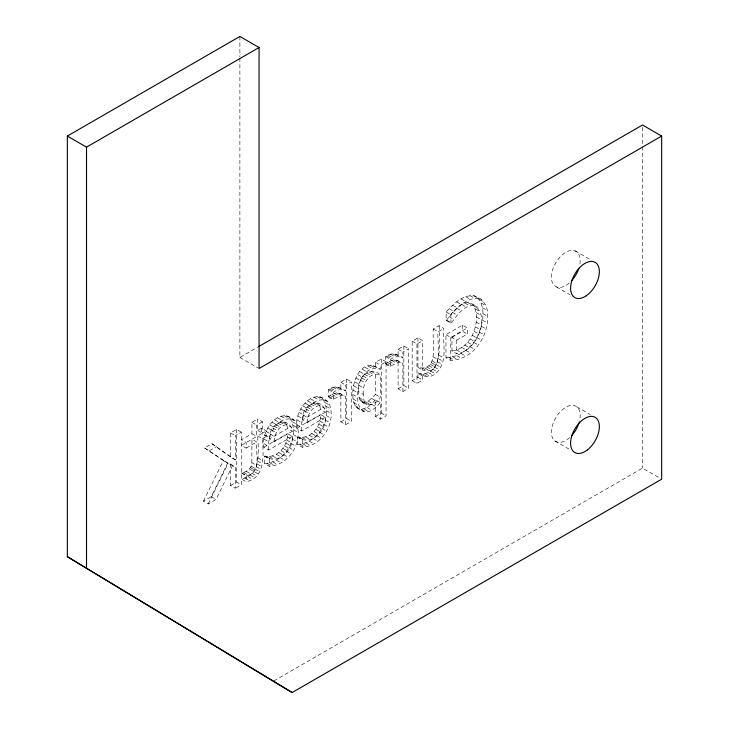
<?xml version="1.0" encoding="UTF-8"?>
<svg xmlns="http://www.w3.org/2000/svg" width="729" height="729" viewBox="0 0 729 729"><rect width="100%" height="100%" fill="white"/><g stroke="black" fill="none" stroke-linecap="round" stroke-linejoin="round"><path stroke-width="0.55" stroke-dasharray="3.65 2.73" d="M251.833 462.669L251.924 439.223L256.717 441.993C255.305 452.454 262.422 473.604 246.129 475.745L241.335 472.975C246.52 472.246 251.851 468.428 251.833 462.669L256.626 465.439M417.927 337.864L417.927 367.343C440.034 372.984 431.823 339.249 433.29 328.998L439.049 325.672L443.843 328.442C442.284 342.466 448.207 360.29 437.309 371.936C432.388 377.914 423.576 378.169 417.927 372.966L417.927 377.34L412.177 380.666L412.177 341.19L417.927 337.864L422.72 340.634L422.72 370.113C444.827 375.745 436.616 342.019 438.083 331.768L443.843 328.442M375.508 399.857C341.163 437.482 348.17 346.348 380.301 369.257L380.301 365.129L386.06 361.803L386.06 415.84L380.301 419.166L375.508 416.396L375.508 399.857L380.301 402.627L380.301 419.166M380.301 402.627C349.592 438.056 350.257 360.117 380.301 369.257M257.674 435.906L262.467 438.667C263.233 453.602 266.185 477.796 246.129 481.714L241.335 478.944C261.392 475.026 258.44 450.832 257.674 435.906L261.565 433.655L266.358 436.425L266.358 430.912L261.565 428.142L257.674 430.392L257.674 419.047L262.467 421.809L262.467 433.154L266.358 430.912M451.962 350.977C488.047 346.293 482.443 268.573 446.667 320.14L446.148 320.441L446.148 312.003C453.247 304.111 462.232 294.908 473.704 295.71C483.136 297.906 488.494 306.936 487.573 316.304C488.339 337.19 472.784 359.661 450.759 360.427L445.966 357.657L445.966 334.684L462.487 325.143L467.28 327.913L467.28 334.064L456.755 340.142L451.962 337.372L451.962 350.977L456.755 353.747C477.714 351.533 493.351 312.13 470.241 302.827M292.338 436.334L268.655 450.012L263.862 447.251C260.444 430.948 279.836 403.82 295.728 421.672C304.257 440.116 289.86 465.148 269.293 466.287L264.499 463.516L264.837 456.081C277.494 458.823 288.228 445.501 287.545 433.573L292.338 436.334C293.769 449.857 277.439 466.104 264.837 456.081M268.655 450.012C266.477 436.07 277.749 414.61 293.805 419.676M325.334 417.289L301.642 430.967L296.849 428.196C293.441 411.903 312.823 384.766 328.715 402.618C337.254 421.07 322.856 446.102 302.289 447.242L297.496 444.471L297.833 437.036C310.49 439.769 321.216 426.456 320.541 414.519L325.334 417.289C326.765 430.812 310.426 447.059 297.833 437.036M301.642 430.967C299.464 417.015 310.745 395.555 326.802 400.622M417.927 372.966C443.25 379.226 440.07 338.621 439.049 325.672M264.499 463.516C285.586 462.687 301.624 434.274 289.021 416.906M297.496 444.471C318.582 443.642 334.62 415.22 322.008 397.861M445.966 357.657C459.033 357.365 470.533 348.544 476.848 337.5C482.607 325.498 487.136 307.656 476.812 296.976M358.522 391.601C355.971 379.663 368.883 364.409 380.301 374.843L380.301 397.214C373.777 409.452 356.909 405.743 358.522 391.601L363.315 394.371C363.78 397.943 363.279 402.991 367.161 404.868M363.315 394.371C362.094 384.894 368.892 370.943 380.301 374.843M269.457 438.922C268.172 427.358 282.898 414.2 291.482 427.34L292.338 431.249L274.25 441.692L269.457 438.922L287.545 428.479L292.338 431.249M274.25 441.692C273.749 433.7 280.501 422.692 289.522 425.025M302.453 419.877C301.159 408.313 315.894 395.154 324.478 408.295L325.334 412.195L307.246 422.647L302.453 419.877L320.541 409.434L325.334 412.195M307.246 422.647C306.745 414.655 313.497 403.647 322.519 405.98M232.688 465.33L216.066 499.42L208.202 503.958L203.409 501.197L211.282 496.649L227.895 462.569L235.349 467.262L235.349 488.284L230.555 485.523L230.555 464.491L227.895 462.569M203.409 501.197L223.366 460.555L204.512 447.934L211.893 443.679L235.349 459.871L235.349 435.669L241.408 432.169L241.408 484.785L235.349 488.284M208.202 503.958L228.159 463.316L204.512 447.934M446.148 320.441L450.941 323.211L451.461 322.911C456.955 315.183 466.396 301.524 477.213 306.845M450.941 323.211L450.941 314.764C458.441 306.581 469.485 294.808 481.605 299.747M362.368 402.098C367.835 403.082 372.045 397.87 375.508 394.444L375.508 372.082M345.655 424.606L351.414 421.28L351.414 381.805L345.655 385.131L345.655 390.999C340.844 387.181 333.463 384.985 328.497 389.714L328.497 396.64L331.895 394.362L336.516 392.858L340.862 393.815L345.655 396.576L345.655 424.606L340.862 421.836L340.862 393.815M328.497 396.64C333.882 403.793 339.222 391.847 345.655 396.576M402.891 391.564L408.641 388.238L408.641 348.763L402.891 352.089L402.891 357.948C398.08 354.139 390.698 351.943 385.732 356.672L385.732 363.598L389.131 361.32L393.751 359.816L398.098 360.773L402.891 363.534L402.891 391.564L398.098 388.794L398.098 360.773M385.732 363.598C391.118 370.751 396.458 358.805 402.891 363.534M333.29 399.41L333.29 392.475C336.68 389.468 341.637 388.839 345.655 390.999M390.525 366.359L390.525 359.433C393.906 356.426 398.872 355.798 402.891 357.948M239.887 58.074L239.887 357.447L257.601 347.214M235.349 459.871L230.555 457.11L230.555 432.898L236.615 429.399L241.408 432.169M262.467 421.809L256.717 425.135L256.717 436.48L241.335 445.337L246.129 448.107L246.129 442.594L241.335 439.824L251.924 433.709L251.924 422.364L257.674 419.047M209.305 450.704L216.686 446.44M340.862 388.229L340.862 382.361L346.621 379.044L351.414 381.805M375.508 366.496L375.508 362.359L381.267 359.033L386.06 361.803M398.098 355.187L398.098 349.319L403.848 345.993L408.641 348.763M412.177 341.19L416.97 343.96L422.72 340.634M246.129 448.107L256.717 441.993M262.467 438.667L266.358 436.425M445.966 334.684L450.759 337.454L467.28 327.913M451.962 337.372L462.487 331.294L467.28 334.064M263.862 447.251L287.545 433.573M296.849 428.196L320.541 414.519M264.499 456.272L269.63 458.851M297.496 437.227L302.626 439.797M230.555 485.523L236.615 482.024L241.408 484.785M340.862 421.836L346.621 418.519L351.414 421.28M398.098 388.794L403.848 385.468L408.641 388.238M412.177 380.666L416.97 383.436L422.72 380.11L422.72 375.727M375.508 416.396L381.267 413.07L386.06 415.84M273.94 680.913L642.486 468.136L660.702 478.652M575.053 250.849L590.39 259.697M556.546 286.944L569.969 294.698M473.704 295.71L478.497 298.471M479.363 299.446L484.156 302.216M469.959 295.6L474.752 298.371M481.24 303.027L486.033 305.797M465.694 296.657L470.487 299.428M482.398 307.729L487.191 310.499M474.196 306.153L478.989 308.914M467.736 302.489L472.529 305.251M461.056 298.872L465.849 301.633M475.463 308.987L480.256 311.757M464.92 303.036L469.713 305.806M482.78 313.534L487.573 316.304M476.228 312.595L481.022 315.356M461.785 304.485L466.578 307.255M456.646 301.806L461.439 304.567M482.398 320.086L487.191 322.847M476.474 316.96L481.268 319.73M452.609 305.196L457.402 307.966M456.646 308.167L461.439 310.928M476.21 322.081L481.003 324.852M481.249 326.291L486.043 329.061M449.192 308.631L453.985 311.401M452.417 312.367L457.211 315.138M475.408 326.838L480.201 329.608M446.148 312.003L450.941 314.764M479.381 332.114L484.174 334.884M449.009 316.586L453.803 319.348M474.096 331.258L478.889 334.019M476.848 337.5L481.641 340.261M446.667 320.14L451.461 322.911M472.319 335.34L477.112 338.11M470.15 338.985L474.944 341.755M473.686 342.348L478.479 345.109M467.59 342.22L472.383 344.99M576.839 406.846L590.253 414.591M469.959 346.63L474.752 349.401M464.646 344.999L469.44 347.76M433.29 328.998L438.083 331.768M461.357 347.25L466.15 350.02M465.74 350.339L470.533 353.109M456.245 349.774L461.038 352.544M461.111 353.437L465.904 356.199M456.737 355.57L461.53 358.34M452.7 356.736L457.493 359.506M449.073 357.383L453.866 360.153M438.84 355.105L443.633 357.875M438.238 358.55L443.032 361.32M433.09 356.8L437.883 359.57M437.263 361.666L442.056 364.436M432.188 360.946L436.981 363.716M435.96 364.5L440.744 367.261M431.358 362.741L436.152 365.511M430.274 364.272L435.067 367.042M434.356 367.006L439.15 369.776M428.807 365.657L433.6 368.427M398.098 349.319L402.891 352.089M432.516 369.175L437.309 371.936M426.802 366.988L431.595 369.758M554.769 440.872L570.105 449.729M430.474 370.988L435.268 373.749M424.624 367.899L429.417 370.669M422.31 368.209L427.103 370.979M428.306 372.446L433.099 375.216M395.145 354.148L399.939 356.909M417.927 367.343L422.72 370.113M392.603 353.811L397.396 356.581M425.508 373.713L430.292 376.483M390.297 354.157L395.091 356.918M422.975 374.132L427.768 376.893M388.056 355.114L392.849 357.884M420.524 373.831L425.317 376.592M395.984 359.971L400.777 362.741M393.751 359.816L398.544 362.577M386.725 355.934L391.519 358.704M385.732 356.672L390.525 359.433M391.446 360.272L396.239 363.033M417.927 377.34L422.72 380.11M389.131 361.32L393.924 364.081M387.4 362.368L392.193 365.138M386.042 363.416L390.826 366.186M375.508 362.359L380.301 365.129M373.248 365.758L378.041 368.519M370.751 365.511L375.544 368.282M368.017 365.967L372.811 368.737M365.038 367.307L369.831 370.077M371.179 371.343L375.973 374.114M368.856 371.744L373.649 374.515M362.267 369.248L367.061 372.009M366.45 372.82L371.243 375.59M364.5 374.177L369.293 376.948M359.816 371.672L364.609 374.433M362.842 375.836L367.635 378.606M357.684 374.578L362.477 377.349M361.466 377.795L366.259 380.556M360.39 380.046L365.183 382.816M355.88 377.968L360.673 380.738M354.44 381.714L359.233 384.484M375.508 394.444L380.301 397.214M358.987 385.34L363.78 388.11M353.41 385.687L358.203 388.457M371.635 398.417L376.428 401.178M340.862 382.361L345.655 385.131M352.79 389.878L357.584 392.639M367.954 401.005L372.747 403.775M371.498 404.258L376.292 407.019M359.142 397.651L363.935 400.421M352.581 394.289L357.374 397.059M365.84 401.989L370.633 404.75M359.916 399.747L364.71 402.517M337.91 387.19L342.703 389.951M363.981 402.353L368.774 405.114M361.001 401.232L365.794 404.003M335.367 386.862L340.161 389.623M333.062 387.199L337.855 389.96M352.845 398.818L357.629 401.588M366.997 407.52L371.79 410.29M330.82 388.156L335.613 390.926M338.748 393.013L343.541 395.783M353.611 402.554L358.404 405.324M336.516 392.858L341.309 395.628M329.49 388.976L334.283 391.746M364.017 408.887L368.81 411.648M328.497 389.714L333.29 392.475M334.21 393.314L339.003 396.084M354.886 405.497L359.679 408.267M361.292 409.352L366.086 412.122M356.672 407.639L363.643 411.712M331.895 394.362L336.689 397.123M330.164 395.41L334.957 398.18M328.806 396.467L333.6 399.228M319.657 396.722L324.451 399.492M323.922 399.857L328.715 402.618M316.96 396.494L321.753 399.264M325.289 402.654L330.082 405.424M313.926 397.168L318.719 399.939M326.109 406.263L330.902 409.033M239.887 357.447L258.102 367.963M310.563 398.763L315.356 401.524M314.8 402.581L319.594 405.351M317.726 403.21L319.685 405.524L324.478 408.295M313.023 403.019L317.817 405.78M326.382 410.691L331.176 413.452M307.565 400.759L312.358 403.52M310.9 404.039L315.693 406.809M304.932 403.073L309.725 405.834M308.759 405.47L313.552 408.24M326.109 415.466L330.893 418.236M307 407.074L311.793 409.844M302.635 405.752L307.428 408.522M325.262 420.013L330.055 422.774M305.56 408.86L310.354 411.621M320.35 417.872L325.143 420.642M304.412 410.828L309.205 413.598M300.649 408.869L305.442 411.63M319.794 421.034L324.587 423.804M323.849 424.324L328.642 427.094M299.027 412.313L303.82 415.083M303 414.929L307.793 417.699M318.855 424.005L323.649 426.775M321.872 428.406L326.665 431.167M317.543 426.784L322.336 429.554M297.833 416.022L302.626 418.792M315.894 429.326L320.687 432.097M319.384 432.16L324.177 434.931M297.095 420.086L301.888 422.847M286.661 415.767L291.454 418.537M313.971 431.577L318.764 434.347M290.935 418.902L295.728 421.672M283.964 415.539L288.757 418.309M316.441 435.523L321.234 438.293M292.302 421.708L297.095 424.469M296.849 424.597L301.642 427.358M311.748 433.536L316.541 436.307M280.938 416.223L285.732 418.984M293.122 425.317L297.915 428.087M309.251 435.213L314.044 437.983M277.567 417.808L282.36 420.578M313.042 438.484L317.835 441.255M281.813 421.635L286.606 424.396M284.729 422.264L286.688 424.579L291.482 427.34M280.027 422.064L284.82 424.834M293.395 429.736L298.188 432.507M305.533 436.862L310.326 439.633M274.569 419.804L279.362 422.574M277.904 423.093L282.697 425.854M309.187 441.045L313.98 443.815M302.234 437.491L307.027 440.261M299.61 437.436L304.403 440.207M271.935 422.118L276.728 424.889M293.113 434.511L297.906 437.282M275.772 424.524L280.565 427.285M305.743 442.749L310.536 445.519M274.004 426.119L278.797 428.889M302.699 443.697L307.492 446.458M269.639 424.807L274.432 427.577M292.265 439.058L297.058 441.829M272.573 427.905L277.366 430.675M287.363 436.917L292.156 439.687M300.002 444.171L304.795 446.941M271.416 429.873L276.209 432.643M267.652 427.914L272.446 430.684M286.798 440.079L291.591 442.849M290.853 443.369L295.646 446.139M251.924 422.364L256.717 425.135M266.03 431.368L270.823 434.129M270.012 433.974L274.806 436.744M285.859 443.05L290.652 445.82M288.875 447.451L293.669 450.221M284.547 445.829L289.34 448.599M257.674 430.392L262.467 433.154M264.837 435.067L269.63 437.837M282.907 448.371L287.7 451.142M286.397 451.215L291.19 453.976M264.108 439.131L268.901 441.902M251.924 433.709L256.717 436.48M280.975 450.622L285.768 453.392M283.453 454.577L288.247 457.338M263.862 443.642L268.655 446.412M278.76 452.591L283.554 455.352M276.255 454.258L281.048 457.028M280.054 457.53L284.848 460.3M272.537 455.917L277.33 458.678M230.555 432.898L235.349 435.669M276.191 460.09L280.984 462.86M269.247 456.545L274.04 459.306M266.614 456.491L271.407 459.252M272.746 461.794L277.539 464.564M269.703 462.742L274.496 465.512M257.674 457.776L262.467 460.546M267.014 463.225L271.808 465.986M257.51 460.992L262.303 463.753M257.018 463.945L261.811 466.706M256.198 466.633L260.991 469.403M251.122 466.123L255.915 468.884M255.041 469.066L259.834 471.836M250.448 467.59L255.241 470.36M249.446 468.947L258.394 474.023M251.888 473.212L256.681 475.973M246.293 471.381L251.086 474.151M249.929 474.925L254.722 477.686M230.555 464.491L235.349 467.262M223.366 460.555L228.159 463.316M243.568 472.483L248.361 475.244M241.673 472.784L246.466 475.545M247.696 476.401L252.489 479.172M244.625 477.878L249.418 480.648M211.282 496.649L216.066 499.42M211.893 443.679L230.555 457.11M319.685 405.524L320.541 409.434M286.688 424.579L287.545 428.479M642.486 127.274L642.486 145.454M642.486 146.593L642.486 468.136M462.487 325.143L462.487 331.294M456.755 340.142L456.755 353.747M450.759 337.454L450.759 360.427M416.97 343.96L416.97 383.436M403.848 345.993L403.848 385.468M381.267 359.033L381.267 413.07M346.621 379.044L346.621 418.519M302.289 439.997L302.289 447.242M269.293 459.042L269.293 466.287M261.565 428.142L261.565 433.655M246.129 475.745L246.129 481.714M239.887 36.45L239.887 56.935M236.615 429.399L236.615 482.024M569.267 283.007A20.33 11.737 -60 0 1 551.452 278.323A20.33 11.737 -60 0 1 567.317 251.514A20.33 11.737 -60 0 1 579.619 265.511M569.732 437.564A20.33 11.737 -60 0 1 551.452 433.263A20.33 11.737 -60 0 1 567.836 406.244A20.33 11.737 -60 0 1 579.3 421.781"/><path stroke-width="1.09" d="M67.341 136.068L239.887 36.45L259.059 47.522L259.059 368.51L661.659 136.068L661.659 479.199L292.129 692.55L67.341 556.683L67.341 136.068L86.514 147.14L259.059 47.522M258.585 346.649L642.486 125.005L661.659 136.068M67.341 556.683L292.129 692.55M86.514 147.14L86.514 567.745M578.826 268.409A20.33 11.737 -60 0 1 571.399 280.957M579.026 422.738A20.33 11.737 -60 0 1 571.846 435.432M587.437 449.866A20.33 11.737 -60 0 0 596.012 417.908A20.33 11.737 -60 0 0 571.472 437.008A20.33 11.737 -60 0 0 587.437 449.866M586.207 295.792A20.33 11.737 -60 0 0 596.759 263.652A20.33 11.737 -60 0 0 571.946 280.446A20.33 11.737 -60 0 0 586.207 295.792"/></g></svg>
